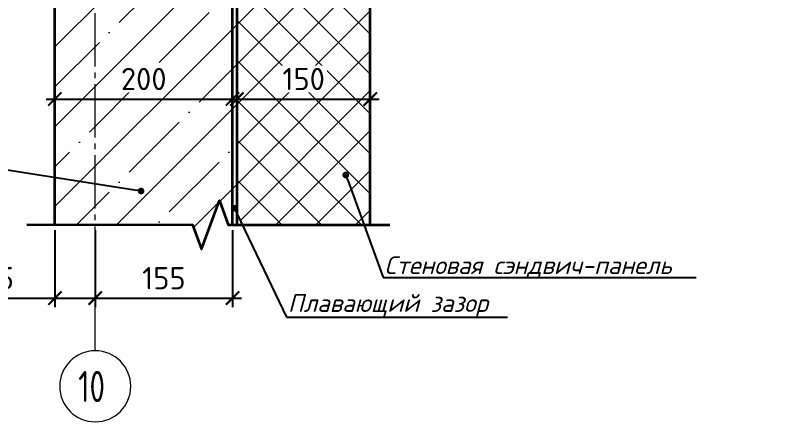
# Model space of a CAD drawing. Header units: millimetres. Extents: x -263990 to 193903, y -164417 to 240530.
# Drawn here: x -108551 to -107698, y -75810 to -75352 of the extents above; entities that cross this region are included whole.
import ezdxf
from ezdxf import colors
from ezdxf.entities.mleader import LeaderData, LeaderLine
from ezdxf.math import Vec2, Vec3

# ---------------------------------------------------------------- set-up
doc = ezdxf.new("R2010")
doc.units = ezdxf.units.MM
doc.header["$LTSCALE"] = 20
doc.linetypes.add('CENTER', pattern=[20, 15, -1.7, 1.6, -1.7])
doc.layers.get('0').update_dxf_attribs({"lineweight": 0})
doc.layers.get('Defpoints').update_dxf_attribs({"color": 4})
for name, color, linetype, lineweight in [('_4-6_ Выноски на кровле', 7, 'Continuous', 9), ('Контур покрытие козырьков', 7, 'Continuous', 35), ('Оси', 7, 'CENTER', 9), ('Оси_марки', 7, 'Continuous', 18), ('Размеры', 7, 'Continuous', 9), ('Штриховка стены', 252, 'Continuous', 5)]:
    doc.layers.add(name, color=color, linetype=linetype, lineweight=lineweight)
doc.styles.add('GOST Common', font='gost-common.ttf', dxfattribs={"width": 0.9, "height": 350})
doc.styles.add('PDF ISOCPEUR', font='isocpeur.ttf')
doc.styles.add('PDF ISOCPEUR Italic', font='isocpeui.ttf')
doc.dimstyles.new('СПДС размеры', dxfattribs={"dimscale": 100, "dimtxt": 2.5, "dimasz": 1.5, "dimexe": 1, "dimexo": 0.625, "dimgap": 1, "dimtad": 1, "dimdec": 0, "dimtxsty": 'PDF ISOCPEUR', "dimblk": 'ARCHTICK', "dimcen": 2.5, "dimdle": 1, "dimadec": 0, "dimazin": 2, "dimtfac": 0.75, "dimtdec": 0, "dimtmove": 1, "dimatfit": 3, "dimfxl": 1, "dimtfill": 1, "dimtolj": 1, "dimarcsym": 1})

# ---------------------------------------------------------------- blocks, each defined once
blk = doc.blocks.new('Ось сетки - Круг_Ø8 мм-6577-_О__L1_0_000_')
at = {"layer": 'Оси_марки', "lineweight": 20}
for start, end in [(360, 180), (180, 360)]:
    blk.add_arc((0, 0), 4, start, end, dxfattribs=at)
blk = doc.blocks.new('_ArchTick')
at = {"color": 0, "linetype": 'ByBlock', "const_width": 0.15}
blk.add_lwpolyline([(-0.5, -0.5), (0.5, 0.5)], dxfattribs=at)
blk = doc.blocks.new('*D694')
at = {"layer": 'Defpoints', "color": 0, "transparency": 16777216}
for p in [(-108306.37, -75446.54), (-108506.37, -75587.92), (-108306.37, -75587.92)]:
    blk.add_point(p, dxfattribs=at)
at = {"layer": 'Размеры', "color": 0, "lineweight": -2, "transparency": 16777216}
for p, q in [((-108506.37, -75581.67), (-108506.37, -75436.54)), ((-108306.37, -75581.67), (-108306.37, -75436.54)), ((-108516.37, -75446.54), (-108296.37, -75446.54))]:
    blk.add_line(p, q, dxfattribs=at)
at = {"layer": 'Размеры', "color": 0, "lineweight": -2, "transparency": 16777216, "xscale": 15, "yscale": 15, "zscale": 15, "rotation": 180}
blk.add_blockref('_ArchTick', (-108506.37, -75446.54), dxfattribs=at)
at = {"layer": 'Размеры', "color": 0, "lineweight": -2, "transparency": 16777216, "xscale": 15, "yscale": 15, "zscale": 15}
blk.add_blockref('_ArchTick', (-108306.37, -75446.54), dxfattribs=at)
at = {"layer": 'Размеры', "color": 0, "transparency": 16777216, "insert": (-108406.37, -75424.04), "char_height": 25, "attachment_point": 5, "style": 'PDF ISOCPEUR', "bg_fill": 3, "box_fill_scale": 1.1, "bg_fill_color": 256, "bg_fill_true_color": 13158600, "bg_fill_transparency": 0}
blk.add_mtext('\\A1;200', dxfattribs=at)
blk = doc.blocks.new('*D695')
at = {"layer": 'Defpoints', "color": 0, "transparency": 16777216}
for p in [(-108151.37, -75446.54), (-108301.37, -75587.91), (-108151.37, -75587.91)]:
    blk.add_point(p, dxfattribs=at)
at = {"layer": 'Размеры', "color": 0, "lineweight": -2, "transparency": 16777216}
for p, q in [((-108301.37, -75581.66), (-108301.37, -75436.54)), ((-108151.37, -75581.66), (-108151.37, -75436.54)), ((-108311.37, -75446.54), (-108141.37, -75446.54))]:
    blk.add_line(p, q, dxfattribs=at)
at = {"layer": 'Размеры', "color": 0, "lineweight": -2, "transparency": 16777216, "xscale": 15, "yscale": 15, "zscale": 15, "rotation": 180}
blk.add_blockref('_ArchTick', (-108301.37, -75446.54), dxfattribs=at)
at = {"layer": 'Размеры', "color": 0, "lineweight": -2, "transparency": 16777216, "xscale": 15, "yscale": 15, "zscale": 15}
blk.add_blockref('_ArchTick', (-108151.37, -75446.54), dxfattribs=at)
at = {"layer": 'Размеры', "color": 0, "transparency": 16777216, "insert": (-108226.37, -75424.04), "char_height": 25, "attachment_point": 5, "style": 'PDF ISOCPEUR', "bg_fill": 3, "box_fill_scale": 1.1, "bg_fill_color": 256, "bg_fill_true_color": 13158600, "bg_fill_transparency": 0}
blk.add_mtext('\\A1;150', dxfattribs=at)
blk = doc.blocks.new('*D696')
at = {"layer": 'Defpoints', "color": 0, "transparency": 16777216}
for p in [(-108506.37, -75587.91), (-108460.99, -75587.91), (-108460.99, -75670.66)]:
    blk.add_point(p, dxfattribs=at)
at = {"layer": 'Размеры', "color": 0, "lineweight": -2, "transparency": 16777216}
for p, q in [((-108506.37, -75594.16), (-108506.37, -75680.66)), ((-108460.99, -75594.16), (-108460.99, -75680.66)), ((-108597.2, -75670.66), (-108506.37, -75670.66)), ((-108516.37, -75670.66), (-108450.99, -75670.66))]:
    blk.add_line(p, q, dxfattribs=at)
at = {"layer": 'Размеры', "color": 0, "lineweight": -2, "transparency": 16777216, "xscale": 15, "yscale": 15, "zscale": 15, "rotation": 180}
blk.add_blockref('_ArchTick', (-108506.37, -75670.66), dxfattribs=at)
at = {"layer": 'Размеры', "color": 0, "lineweight": -2, "transparency": 16777216, "xscale": 15, "yscale": 15, "zscale": 15}
blk.add_blockref('_ArchTick', (-108460.99, -75670.66), dxfattribs=at)
at = {"layer": 'Размеры', "color": 0, "transparency": 16777216, "insert": (-108570.95, -75648.16), "char_height": 25, "attachment_point": 5, "style": 'PDF ISOCPEUR', "bg_fill": 3, "box_fill_scale": 1.1, "bg_fill_color": 256, "bg_fill_true_color": 13158600, "bg_fill_transparency": 0}
blk.add_mtext('\\A1;45', dxfattribs=at)
blk = doc.blocks.new('*D697')
at = {"layer": 'Defpoints', "color": 0, "transparency": 16777216}
for p in [(-108460.99, -75587.91), (-108306.37, -75587.91), (-108306.37, -75670.66)]:
    blk.add_point(p, dxfattribs=at)
at = {"layer": 'Размеры', "color": 0, "lineweight": -2, "transparency": 16777216}
for p, q in [((-108460.99, -75594.16), (-108460.99, -75680.66)), ((-108306.37, -75594.16), (-108306.37, -75680.66)), ((-108470.99, -75670.66), (-108296.37, -75670.66))]:
    blk.add_line(p, q, dxfattribs=at)
at = {"layer": 'Размеры', "color": 0, "lineweight": -2, "transparency": 16777216, "xscale": 15, "yscale": 15, "zscale": 15, "rotation": 180}
blk.add_blockref('_ArchTick', (-108460.99, -75670.66), dxfattribs=at)
at = {"layer": 'Размеры', "color": 0, "lineweight": -2, "transparency": 16777216, "xscale": 15, "yscale": 15, "zscale": 15}
blk.add_blockref('_ArchTick', (-108306.37, -75670.66), dxfattribs=at)
at = {"layer": 'Размеры', "color": 0, "transparency": 16777216, "insert": (-108383.68, -75648.16), "char_height": 25, "attachment_point": 5, "style": 'PDF ISOCPEUR', "bg_fill": 3, "box_fill_scale": 1.1, "bg_fill_color": 256, "bg_fill_true_color": 13158600, "bg_fill_transparency": 0}
blk.add_mtext('\\A1;155', dxfattribs=at)
blk = doc.blocks.new('_Dot')
at = {"color": 0, "linetype": 'ByBlock', "lineweight": -2}
blk.add_line((-0.5, 0), (-1, 0), dxfattribs=at)
at = {"color": 0, "linetype": 'ByBlock', "const_width": 0.5}
blk.add_lwpolyline([(-0.25, 0, 1), (0.25, 0, 1)], format="xyb", close=True, dxfattribs=at)

msp = doc.modelspace()

# ---------------------------------------------------------------- hatches: boundary and pattern name
at = {"layer": 'Штриховка стены'}
h = msp.add_hatch(dxfattribs=at)
h.set_pattern_fill('ANSI35', color=256, scale=10)
h.set_pattern_definition([(45, (-106592.974, -50844.34), (-44.90128, 44.90128), []), (45, (-106548.07, -50844.34), (-44.90128, 44.90128), [79.375, -15.875, 0, -15.875])])
h.paths.add_polyline_path([(-108306.3718, -74739.35055), (-108311.37197, -74739.34751), (-108321.26009, -74711.83228), (-108341.48351, -74766.69999), (-108351.37163, -74739.18475), (-108460.98755, -74739.11976), (-108460.98755, -74972.58434), (-108420.13032, -75039.12636), (-108415.47498, -75039.69806), (-108306.3718, -75039.69806)])
h.paths.add_polyline_path([(-108460.98755, -74739.11976), (-108506.3718, -74739.09286), (-108506.3718, -74898.66939), (-108460.98755, -74972.58434)])
h.paths.add_polyline_path([(-108460.98755, -74972.58434), (-108506.3718, -74898.66939), (-108506.3718, -75096.7926), (-108460.98755, -75119.3963)])
h.paths.add_polyline_path([(-108306.3718, -75053.09463), (-108415.47498, -75053.09463), (-108429.61581, -75055.07931), (-108430.11197, -75054.33506), (-108433.33707, -75054.58314), (-108433.83324, -75049.37337), (-108417.222, -75047.29696, -0.242363936), (-108417.83468, -75045.69312), (-108433.83324, -75043.9155), (-108433.33707, -75038.20956), (-108430.11197, -75038.45764), (-108429.61581, -75037.96147), (-108420.13032, -75039.12636), (-108460.98755, -74972.58434), (-108460.98755, -75119.3963), (-108306.3718, -75196.4029)])
h.paths.add_polyline_path([(-108460.98755, -75119.3963), (-108460.98755, -75587.94459), (-108351.37163, -75588.00958), (-108341.48351, -75615.52481), (-108321.26009, -75560.6571), (-108311.37197, -75588.17234), (-108301.3718, -75588.17841), (-108301.3718, -75221.39635), (-108406.07073, -75221.39635), (-108406.07073, -75214.69806), (-108415.47498, -75214.69806), (-108429.61581, -75212.96147), (-108430.14611, -75219.32518), (-108433.83324, -75218.9155), (-108433.33707, -75213.20956), (-108430.11197, -75213.45764), (-108429.61581, -75212.96147), (-108415.47498, -75214.69806), (-108306.3718, -75214.69806), (-108301.3718, -75214.71552), (-108301.3718, -75198.89316)])
h.paths.add_polyline_path([(-108430.10952, -75223.9079), (-108429.61581, -75230.07931), (-108430.11197, -75229.33506), (-108433.33707, -75229.58314), (-108433.83324, -75224.37337)], flags=16)
h.paths.add_polyline_path([(-108407.52924, -75550.3961, -1), (-108411.23436, -75549.81768, -1)], flags=16)
h.paths.add_polyline_path([(-108460.98755, -75119.3963), (-108506.3718, -75096.7926), (-108506.3718, -75534.96551), (-108460.98755, -75542.05057)])
h.paths.add_polyline_path([(-108460.98755, -75542.05057), (-108506.3718, -75534.96551), (-108506.3718, -75587.91768), (-108460.98755, -75587.94459)])
h = msp.add_hatch(dxfattribs=at)
h.set_pattern_fill('ANSI37', color=256, scale=10)
h.set_pattern_definition([(45, (-106592.974, -50844.338), (-22.45064, 22.45064), []), (135, (-106592.974, -50844.338), (-22.45064, -22.45064), [])])
h.paths.add_polyline_path([(-108151.3718, -74739.44467), (-108301.3718, -74739.35359), (-108301.3718, -75040.39635), (-108166.61775, -75040.39635), (-108165.03131, -75038.80992), (-108165.03131, -75037.39635), (-108165.03131, -75028.32177), (-108151.3718, -75028.32177), (-108151.3718, -75006.34891)])
h.paths.add_polyline_path([(-108151.3718, -75064.47093), (-108153.46552, -75064.47093, -0.257726082), (-108155.27808, -75064.47093), (-108165.03131, -75064.47093), (-108165.03131, -75052.39635), (-108301.3718, -75052.39635), (-108301.3718, -75198.89316), (-108268.23628, -75215.39635), (-108166.61775, -75215.39635), (-108165.03131, -75213.80992), (-108165.03131, -75212.39635), (-108165.03131, -75203.32177), (-108151.3718, -75203.32177)])
h.paths.add_polyline_path([(-108151.3718, -75239.47093), (-108165.03131, -75239.47093), (-108165.03131, -75227.39635), (-108301.3718, -75227.39635), (-108301.3718, -75575.26368), (-108300.96753, -75576.06207), (-108294.83032, -75588.18238), (-108151.3718, -75588.2695)])
h.paths.add_polyline_path([(-108179.90622, -75530.44412, -1), (-108177.91863, -75533.62405, -1)], flags=16)
h.paths.add_polyline_path([(-108199.69018, -75339.01329), (-108199.69018, -75289.01329), (-108259.69018, -75289.01329), (-108259.69018, -75339.01329)], flags=24)
h.paths.add_polyline_path([(-108256.3718, -75452.78636), (-108196.3718, -75452.78636), (-108196.3718, -75392.78636), (-108256.3718, -75392.78636)], flags=24)

# ---------------------------------------------------------------- linework, layer by layer
at = {"layer": 'Контур покрытие козырьков'}
for points in [[(-108506.3718, -75588.09096), (-108506.3718, -74739.26613)], [(-108306.3718, -75588.09096), (-108306.3718, -74739.26613)], [(-108301.3718, -75588.09096), (-108301.3718, -74739.26613)], [(-108151.3718, -75588.09096), (-108151.3718, -74739.26613)]]:
    msp.add_lwpolyline(points, dxfattribs=at)
at = {"layer": 'Контур покрытие козырьков', "linetype": 'Continuous'}
msp.add_lwpolyline([(-108538.00355, -75587.89893), (-108351.37163, -75588.00958), (-108341.48351, -75615.52481), (-108321.26009, -75560.6571), (-108311.37197, -75588.17234), (-108129.15336, -75588.28299)], dxfattribs=at)
at = {"layer": 'Оси', "color": 7, "lineweight": 5, "ltscale": 0.2}
msp.add_line((-108460.98755, -75729.82094), (-108460.98755, -74657.8161), dxfattribs=at)

# ---------------------------------------------------------------- block references
at = {"layer": 'Оси_марки', "color": 7, "lineweight": 20, "xscale": 9.999999999999993, "yscale": 9.999999999999993, "zscale": 9.999999999999993}
msp.add_blockref('Ось сетки - Круг_Ø8 мм-6577-_О__L1_0_000_', (-108460.98755, -75769.82094), dxfattribs=at)

# ---------------------------------------------------------------- texts
at = {"layer": 'Оси_марки', "color": 7, "insert": (-108480.10562, -75752.5676), "char_height": 35, "width": 46.1772, "attachment_point": 1, "style": 'GOST Common'}
msp.add_mtext('10', dxfattribs=at)

# ---------------------------------------------------------------- leaders
at = {"layer": '_4-6_ Выноски на кровле'}
ml = msp.add_multileader_mtext('Standard', dxfattribs=at)
ml.set_content('Конструкция рамы козырька К-1', color=256, style='PDF ISOCPEUR Italic')
ml.set_leader_properties()
ml.set_arrow_properties(name='DOT')
ml.build(insert=Vec2(0, 0))
ml.multileader.update_dxf_attribs({"text_left_attachment_type": 6, "text_right_attachment_type": 6, "dogleg_length": 0.36, "arrow_head_size": 7.5, "scale": 10})
ctx = ml.context
ctx.base_point, ctx.scale, ctx.char_height, ctx.arrow_head_size, ctx.landing_gap_size, ctx.plane_origin = Vec3(-107726.86414, -75333.11284), 10, 20, 7.5, 1.5, Vec3(-107851.93221, -76517.5238)
ctx.left_attachment, ctx.right_attachment = 6, 6
notes = []
notes.append((ctx, [(0, (1, 1, 0), (-107726.90014, -75333.11284), (1, 0), 0.036, [(0, [(-107864.12362, -75237.75409)], 0, [])])]))
ctx.mtext.insert, ctx.mtext.flow_direction = Vec3(-107725.36414, -75307.11284), 5
for ctx, leaders in notes:
    for number, flags, end, landing, length, lines in leaders:
        leader = LeaderData()
        leader.index, (leader.has_last_leader_line, leader.has_dogleg_vector, leader.attachment_direction) = number, flags
        leader.last_leader_point, leader.dogleg_vector, leader.dogleg_length = Vec3(end), Vec3(landing), length
        for number, points, colour, breaks in lines:
            line = LeaderLine()
            line.index, line.vertices, line.color, line.breaks = number, Vec3.list(points), colors.encode_raw_color(colour), breaks
            leader.lines.append(line)
        ctx.leaders.append(leader)

# ---------------------------------------------------------------- next in the draw order: dimensions: what is measured, and where the dimension line sits
at = {"layer": 'Размеры'}
dim = msp.add_linear_dim(base=(-108306.3718, -75446.53933), p1=(-108506.3718, -75587.91768), p2=(-108306.3718, -75587.91768), dimstyle='СПДС размеры', override={"dimscale": 10}, dxfattribs=at)
dim.commit()
dim.dimension.update_dxf_attribs({"geometry": '*D694', "text_midpoint": (-108406.3718, -75424.03933)})

# ---------------------------------------------------------------- next in the draw order: dimensions: what is measured, and where the dimension line sits
dim = msp.add_linear_dim(base=(-108151.3718, -75446.53636), p1=(-108301.3718, -75587.91472), p2=(-108151.3718, -75587.91472), dimstyle='СПДС размеры', override={"dimscale": 10}, dxfattribs=at)
dim.commit()
dim.dimension.update_dxf_attribs({"geometry": '*D695', "text_midpoint": (-108226.3718, -75424.03636)})
dim = msp.add_linear_dim(base=(-108460.98755, -75670.65703), p1=(-108506.3718, -75587.91472), p2=(-108460.98755, -75587.91472), dimstyle='СПДС размеры', override={"dimscale": 10}, dxfattribs=at)
dim.commit()
dim.dimension.update_dxf_attribs({"geometry": '*D696', "text_midpoint": (-108570.94747, -75670.65703), "dimtype": 160})

# ---------------------------------------------------------------- next in the draw order: dimensions: what is measured, and where the dimension line sits
dim = msp.add_linear_dim(base=(-108306.3718, -75670.65703), p1=(-108460.98755, -75587.91472), p2=(-108306.3718, -75587.91472), dimstyle='СПДС размеры', override={"dimscale": 10}, dxfattribs=at)
dim.commit()
dim.dimension.update_dxf_attribs({"geometry": '*D697', "text_midpoint": (-108383.67968, -75670.65703), "dimtype": 160})

# ---------------------------------------------------------------- next in the draw order: leaders
at = {"layer": '_4-6_ Выноски на кровле'}
ml = msp.add_multileader_mtext('Standard', dxfattribs=at)
ml.set_content('Стеновая сэндвич-панель', color=256, style='PDF ISOCPEUR Italic')
ml.set_leader_properties()
ml.set_arrow_properties(name='DOT')
ml.build(insert=Vec2(0, 0))
ml.multileader.update_dxf_attribs({"text_left_attachment_type": 6, "text_right_attachment_type": 6, "dogleg_length": 0.36, "arrow_head_size": 7.5, "scale": 10})
ctx = ml.context
ctx.base_point, ctx.scale, ctx.char_height, ctx.arrow_head_size, ctx.landing_gap_size, ctx.plane_origin = Vec3(-108136.82372, -75647.50094), 10, 20, 7.5, 1.5, Vec3(-108166.72101, -76811.80379)
ctx.left_attachment, ctx.right_attachment = 6, 6
notes = []
notes.append((ctx, [(0, (1, 1, 0), (-108136.85972, -75647.50094), (1, 0), 0.036, [(0, [(-108178.91242, -75532.03408)], 0, [])])]))
ctx.mtext.insert, ctx.mtext.flow_direction = Vec3(-108135.32372, -75623.50094), 5
for ctx, leaders in notes:
    for number, flags, end, landing, length, lines in leaders:
        leader = LeaderData()
        leader.index, (leader.has_last_leader_line, leader.has_dogleg_vector, leader.attachment_direction) = number, flags
        leader.last_leader_point, leader.dogleg_vector, leader.dogleg_length = Vec3(end), Vec3(landing), length
        for number, points, colour, breaks in lines:
            line = LeaderLine()
            line.index, line.vertices, line.color, line.breaks = number, Vec3.list(points), colors.encode_raw_color(colour), breaks
            leader.lines.append(line)
        ctx.leaders.append(leader)

# ---------------------------------------------------------------- next in the draw order: leaders
ml = msp.add_multileader_mtext('Standard', dxfattribs=at)
ml.set_content('Ж/б стена лестничной\\P клетки', color=256, style='PDF ISOCPEUR Italic')
ml.set_leader_properties()
ml.set_arrow_properties(name='DOT')
ml.build(insert=Vec2(0, 0))
ml.multileader.update_dxf_attribs({"text_left_attachment_type": 6, "text_right_attachment_type": 6, "dogleg_length": 0.36, "arrow_head_size": 7.5, "scale": 10})
ctx = ml.context
ctx.base_point, ctx.scale, ctx.char_height, ctx.arrow_head_size, ctx.landing_gap_size, ctx.plane_origin = Vec3(-108868.66082, -75526.21207), 10, 20, 7.5, 1.5, Vec3(-108899.40924, -76597.72786)
ctx.left_attachment, ctx.right_attachment, ctx.text_align_type = 6, 6, 2
notes = []
notes.append((ctx, [(1, (1, 1, 0), (-108562.443, -75526.21207), (-1, 0), 0.036, [(0, [(-108409.3818, -75550.10689)], 0, [])])]))
ctx.mtext.insert, ctx.mtext.alignment, ctx.mtext.flow_direction = Vec3(-108563.979, -75502.21207), 3, 5
ml = msp.add_multileader_mtext('Standard', dxfattribs=at)
ml.set_content('Плавающий зазор', color=256, style='PDF ISOCPEUR Italic')
ml.set_leader_properties()
ml.set_arrow_properties(name='DOT')
ml.build(insert=Vec2(0, 0))
ml.multileader.update_dxf_attribs({"text_left_attachment_type": 6, "text_right_attachment_type": 6, "dogleg_length": 0.36, "arrow_head_size": 7.5, "scale": 10})
ctx = ml.context
ctx.base_point, ctx.scale, ctx.char_height, ctx.arrow_head_size, ctx.landing_gap_size, ctx.plane_origin = Vec3(-108245.59308, -75692.14227), 10, 20, 7.5, 1.5, Vec3(-108294.18039, -76867.68739)
ctx.left_attachment, ctx.right_attachment = 6, 6
notes.append((ctx, [(0, (1, 1, 0), (-108245.62908, -75692.14227), (1, 0), 0.036, [(0, [(-108304.35562, -75569.37097)], 0, [])])]))
ctx.mtext.insert, ctx.mtext.flow_direction = Vec3(-108244.09308, -75666.14227), 5
for ctx, leaders in notes:
    for number, flags, end, landing, length, lines in leaders:
        leader = LeaderData()
        leader.index, (leader.has_last_leader_line, leader.has_dogleg_vector, leader.attachment_direction) = number, flags
        leader.last_leader_point, leader.dogleg_vector, leader.dogleg_length = Vec3(end), Vec3(landing), length
        for number, points, colour, breaks in lines:
            line = LeaderLine()
            line.index, line.vertices, line.color, line.breaks = number, Vec3.list(points), colors.encode_raw_color(colour), breaks
            leader.lines.append(line)
        ctx.leaders.append(leader)

doc.saveas('drawing.dxf')
